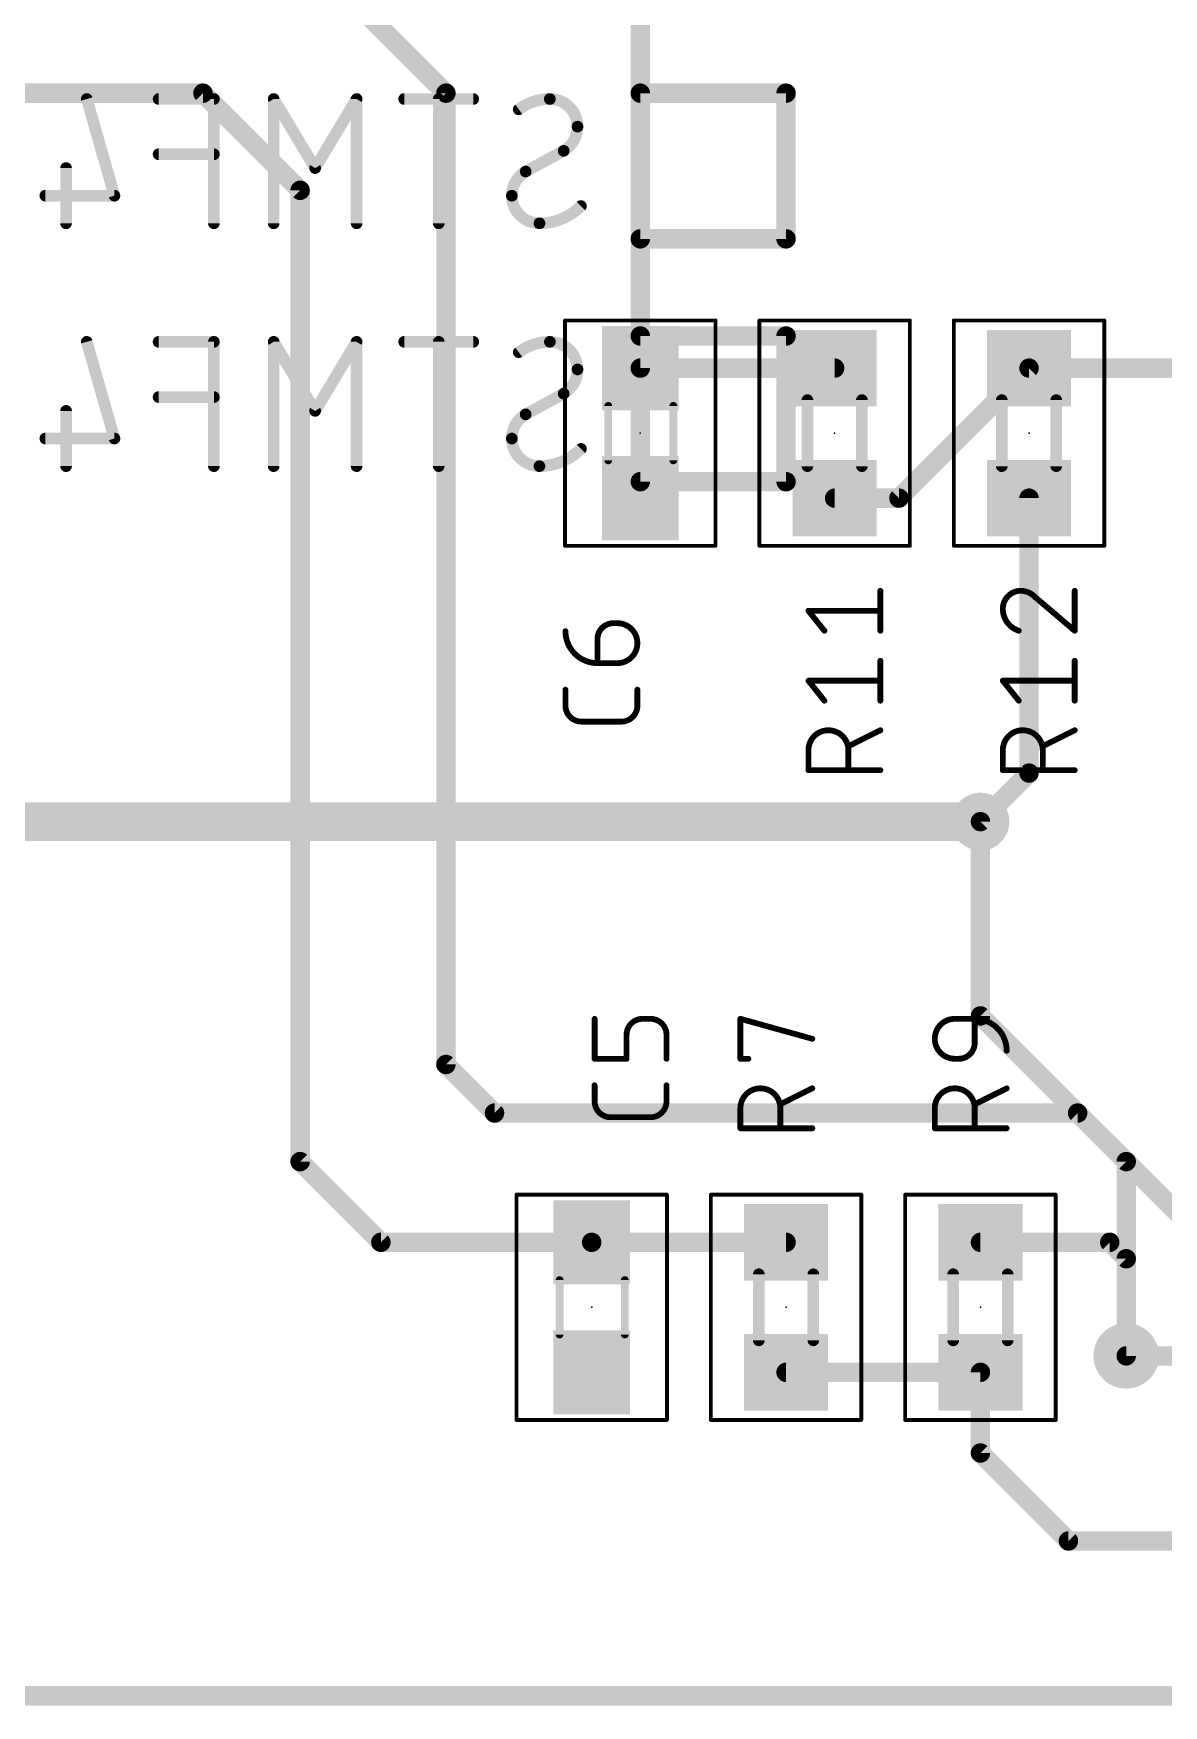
# Model space of a CAD drawing. Extents: x -10 to 79, y 9 to 113.
# Drawn here: x 36.52 to 51.29, y 8.76 to 30.63 of the extents above; entities that cross this region are included whole.
import ezdxf

# ---------------------------------------------------------------- set-up
doc = ezdxf.new("R2010")
doc.units = 0
for name, color, linetype in [('1', 12, 'CONTINUOUS'), ('16', 132, 'CONTINUOUS'), ('18', 110, 'CONTINUOUS'), ('20', 31, 'CONTINUOUS'), ('22', 253, 'CONTINUOUS'), ('23', 53, 'CONTINUOUS'), ('25', 253, 'CONTINUOUS'), ('39', 12, 'CONTINUOUS'), ('51', 253, 'CONTINUOUS')]:
    doc.layers.add(name, color=color, linetype=linetype)

# ---------------------------------------------------------------- blocks, each defined once
blk = doc.blocks.new('RECT')
blk.add_solid([(-0.5, -0.5), (0.5, -0.5), (-0.5, 0.5), (0.5, 0.5)])
blk = doc.blocks.new('ROUNDV')
at = {"const_width": 0.5}
blk.add_lwpolyline([(0, -0.25, 1), (0, 0.25, 1), (0, -0.25)], format="xyb", dxfattribs=at)

msp = doc.modelspace()

# ---------------------------------------------------------------- linework, layer by layer
at = {"layer": '1', "const_width": 0.254}
for points in [[(44.45, 31.75), (44.45, 26.25)], [(41.91, 29.845), (40.64, 31.115)], [(12.7, 29.845), (38.735, 29.845)], [(40.005, 28.575), (38.735, 29.845)], [(41.91, 17.145), (41.91, 29.845)], [(40.005, 15.875), (40.005, 28.575)], [(44.45, 26.25), (46.99, 26.25)], [(49.53, 26.25), (47.83, 24.55)], [(49.53, 26.25), (53.76, 26.25)], [(47.83, 24.55), (46.99, 24.55)], [(49.53, 24.55), (49.53, 20.955)], [(49.53, 20.955), (48.895, 20.32)], [(41.91, 17.145), (42.545, 16.51)], [(42.545, 16.51), (50.165, 16.51)], [(50.165, 16.51), (52.07, 14.605)], [(41.06, 14.82), (40.005, 15.875)], [(43.815, 14.82), (41.06, 14.82)], [(46.355, 14.82), (43.815, 14.82)], [(48.895, 14.82), (50.585, 14.82)], [(50.585, 14.82), (50.8, 14.605)], [(50.8, 14.605), (50.8, 13.335)], [(50.8, 13.335), (66.04, 13.335)], [(48.895, 13.12), (46.355, 13.12)], [(48.895, 12.065), (48.895, 13.12)], [(50.045, 10.915), (48.895, 12.065)], [(56.555, 10.915), (50.045, 10.915)], [(78.74, 8.89), (-2.54, 8.89)]]:
    msp.add_lwpolyline(points, dxfattribs=at)
at = {"layer": '1', "const_width": 0.127}
for points in [[(38.7799, 29.8899, 1), (38.6901, 29.8001)], [(38.735, 29.7815, 1), (38.735, 29.9085)], [(41.9735, 29.845, 1), (41.8465, 29.845)], [(41.8651, 29.8001, 1), (41.9549, 29.8899)], [(40.0685, 28.575, 1), (39.9415, 28.575)], [(39.9601, 28.5301, 1), (40.0499, 28.6199)], [(44.45, 26.3135, 1), (44.45, 26.1865)], [(44.3865, 26.25, 1), (44.5135, 26.25)], [(46.99, 26.1865, 1), (46.99, 26.3135)], [(49.53, 26.3135, 1), (49.53, 26.1865)], [(49.5749, 26.2051, 1), (49.4851, 26.2949)], [(46.99, 24.6135, 1), (46.99, 24.4865)], [(47.7851, 24.5949, 1), (47.8749, 24.5051)], [(47.83, 24.4865, 1), (47.83, 24.6135)], [(49.5935, 24.55, 1), (49.4665, 24.55)], [(49.4665, 20.955, 1), (49.5935, 20.955)], [(49.5749, 20.9101, 1), (49.4851, 20.9999)], [(48.8501, 20.3649, 1), (48.9399, 20.2751)], [(41.9549, 17.1899, 1), (41.8651, 17.1001)], [(41.8465, 17.145, 1), (41.9735, 17.145)], [(42.545, 16.5735, 1), (42.545, 16.4465)], [(42.5001, 16.4651, 1), (42.5899, 16.5549)], [(50.2099, 16.5549, 1), (50.1201, 16.4651)], [(50.165, 16.4465, 1), (50.165, 16.5735)], [(40.0499, 15.9199, 1), (39.9601, 15.8301)], [(39.9415, 15.875, 1), (40.0685, 15.875)], [(41.06, 14.8835, 1), (41.06, 14.7565)], [(41.0151, 14.7751, 1), (41.1049, 14.8649)], [(43.815, 14.8835, 1), (43.815, 14.7565)], [(43.815, 14.7565, 1), (43.815, 14.8835)], [(46.355, 14.7565, 1), (46.355, 14.8835)], [(48.895, 14.8835, 1), (48.895, 14.7565)], [(50.6299, 14.8649, 1), (50.5401, 14.7751)], [(50.585, 14.7565, 1), (50.585, 14.8835)], [(50.8635, 14.605, 1), (50.7365, 14.605)], [(50.7551, 14.5601, 1), (50.8449, 14.6499)], [(50.8, 13.3985, 1), (50.8, 13.2715)], [(50.7365, 13.335, 1), (50.8635, 13.335)], [(46.355, 13.1835, 1), (46.355, 13.0565)], [(48.9585, 13.12, 1), (48.8315, 13.12)], [(48.895, 13.0565, 1), (48.895, 13.1835)], [(48.9399, 12.1099, 1), (48.8501, 12.0201)], [(48.8315, 12.065, 1), (48.9585, 12.065)], [(50.045, 10.9785, 1), (50.045, 10.8515)], [(50.0001, 10.8701, 1), (50.0899, 10.9599)]]:
    msp.add_lwpolyline(points, format="xyb", dxfattribs=at)
at = {"layer": '16'}
for points, const_width in [([(48.895, 20.32), (29.21, 20.32)], 0.508), ([(48.895, 17.78), (48.895, 20.32)], 0.254), ([(50.8, 15.875), (48.895, 17.78)], 0.254), ([(50.8, 13.335), (50.8, 15.875)], 0.254), ([(78.74, 8.89), (-2.54, 8.89)], 0.254)]:
    msp.add_lwpolyline(points, dxfattribs=dict(at, const_width=const_width))
for points, const_width in [([(48.895, 20.193, 1), (48.895, 20.447)], 0.254), ([(48.9585, 20.32, 1), (48.8315, 20.32)], 0.127), ([(48.9399, 17.8249, 1), (48.8501, 17.7351)], 0.127), ([(48.8315, 17.78, 1), (48.9585, 17.78)], 0.127), ([(50.8635, 15.875, 1), (50.7365, 15.875)], 0.127), ([(50.7551, 15.8301, 1), (50.8449, 15.9199)], 0.127), ([(50.7365, 13.335, 1), (50.8635, 13.335)], 0.127)]:
    msp.add_lwpolyline(points, format="xyb", dxfattribs=dict(at, const_width=const_width))
at = {"layer": '20', "const_width": 0.254}
msp.add_lwpolyline([(-2.54, 8.89), (78.74, 8.89)], dxfattribs=at)
at = {"layer": '22'}
for points, const_width in [([(44.45, 29.845), (44.45, 27.94)], 0.254), ([(46.355, 29.845), (44.45, 29.845)], 0.254), ([(46.355, 27.94), (46.355, 29.845)], 0.254), ([(37.2171, 29.7688), (37.5783, 28.5044)], 0.1524), ([(38.878, 29.7688), (38.1555, 29.7688)], 0.1524), ([(38.878, 28.1432), (38.878, 29.7688)], 0.1524), ([(40.2009, 28.8657), (39.6591, 29.7688)], 0.1524), ([(39.6591, 29.7688), (39.6591, 28.1432)], 0.1524), ([(40.7428, 29.7688), (40.2009, 28.8657)], 0.1524), ([(40.7428, 28.1432), (40.7428, 29.7688)], 0.1524), ([(42.2677, 29.7688), (41.3646, 29.7688)], 0.1524), ([(41.8162, 28.1432), (41.8162, 29.7688)], 0.1524), ([(38.878, 29.0463), (38.1555, 29.0463)], 0.1524), ([(42.952, 28.8205), (43.4487, 29.0915)], 0.1524), ([(36.9462, 28.8657), (36.9462, 28.1432)], 0.1524), ([(37.5783, 28.5044), (36.6752, 28.5044)], 0.1524), ([(44.45, 27.94), (46.355, 27.94)], 0.254), ([(44.45, 26.67), (44.45, 24.765)], 0.254), ([(46.355, 26.67), (44.45, 26.67)], 0.254), ([(46.355, 24.765), (46.355, 26.67)], 0.254), ([(37.2171, 26.5938), (37.5783, 25.3294)], 0.1524), ([(38.878, 26.5938), (38.1555, 26.5938)], 0.1524), ([(38.878, 24.9682), (38.878, 26.5938)], 0.1524), ([(40.2009, 25.6907), (39.6591, 26.5938)], 0.1524), ([(39.6591, 26.5938), (39.6591, 24.9682)], 0.1524), ([(40.7428, 26.5938), (40.2009, 25.6907)], 0.1524), ([(40.7428, 24.9682), (40.7428, 26.5938)], 0.1524), ([(42.2677, 26.5938), (41.3646, 26.5938)], 0.1524), ([(41.8162, 24.9682), (41.8162, 26.5938)], 0.1524), ([(38.878, 25.8713), (38.1555, 25.8713)], 0.1524), ([(42.952, 25.6455), (43.4487, 25.9165)], 0.1524), ([(36.9462, 25.6907), (36.9462, 24.9682)], 0.1524), ([(37.5783, 25.3294), (36.6752, 25.3294)], 0.1524), ([(44.45, 24.765), (46.355, 24.765)], 0.254)]:
    msp.add_lwpolyline(points, dxfattribs=dict(at, const_width=const_width))
for points, const_width in [([(44.5135, 29.845, 1), (44.3865, 29.845)], 0.127), ([(44.45, 29.9085, 1), (44.45, 29.7815)], 0.127), ([(46.4185, 29.845, 1), (46.2915, 29.845)], 0.127), ([(46.355, 29.7815, 1), (46.355, 29.9085)], 0.127), ([(37.2537, 29.7793, 1), (37.1805, 29.7583)], 0.0762), ([(38.1555, 29.8069, 1), (38.1555, 29.7307)], 0.0762), ([(38.9161, 29.7688, 1), (38.8399, 29.7688)], 0.0762), ([(38.878, 29.7307, 1), (38.878, 29.8069)], 0.0762), ([(39.6917, 29.7884, 1), (39.6264, 29.7492)], 0.0762), ([(39.6972, 29.7688, 1), (39.621, 29.7688)], 0.0762), ([(40.7809, 29.7688, 1), (40.7047, 29.7688)], 0.0762), ([(40.7755, 29.7492, 1), (40.7101, 29.7884)], 0.0762), ([(41.3646, 29.8069, 1), (41.3646, 29.7307)], 0.0762), ([(41.8543, 29.7688, 1), (41.7781, 29.7688)], 0.0762), ([(42.2677, 29.7307, 1), (42.2677, 29.8069)], 0.0762), ([(43.2681, 29.7688, 0.1623), (42.8617, 29.6333)], 0.1524), ([(43.6294, 29.4076, 0.4142), (43.2681, 29.7688)], 0.1524), ([(43.2681, 29.8069, 1), (43.2681, 29.7307)], 0.0762), ([(43.2681, 29.7307, 1), (43.2681, 29.8069)], 0.0762), ([(42.8389, 29.6638, 1), (42.8846, 29.6029)], 0.0762), ([(43.4487, 29.0915, 0.2656), (43.6294, 29.4076)], 0.1524), ([(43.6675, 29.4076, 1), (43.5913, 29.4076)], 0.0762), ([(43.5913, 29.4076, 1), (43.6675, 29.4076)], 0.0762), ([(38.1555, 29.0844, 1), (38.1555, 29.0082)], 0.0762), ([(38.878, 29.0082, 1), (38.878, 29.0844)], 0.0762), ([(43.4294, 29.1243, 1), (43.4681, 29.0586)], 0.0762), ([(43.467, 29.058, 1), (43.4305, 29.1249)], 0.0762), ([(36.9843, 28.8657, 1), (36.9081, 28.8657)], 0.0762), ([(40.1683, 28.8853, 1), (40.2336, 28.8461)], 0.0762), ([(40.1683, 28.8461, 1), (40.2336, 28.8853)], 0.0762), ([(42.952, 28.8205, 0.2656), (42.7714, 28.5044)], 0.1524), ([(42.9338, 28.854, 1), (42.9703, 28.7871)], 0.0762), ([(42.9714, 28.7877, 1), (42.9327, 28.8534)], 0.0762), ([(36.6752, 28.5425, 1), (36.6752, 28.4663)], 0.0762), ([(37.5417, 28.494, 1), (37.615, 28.5149)], 0.0762), ([(37.5783, 28.4663, 1), (37.5783, 28.5425)], 0.0762), ([(42.7714, 28.5044, 0.4142), (43.1327, 28.1432)], 0.1524), ([(42.8095, 28.5044, 1), (42.7333, 28.5044)], 0.0762), ([(42.7333, 28.5044, 1), (42.8095, 28.5044)], 0.0762), ([(43.1327, 28.1432, 0.2), (43.6745, 28.369)], 0.1524), ([(43.7016, 28.3421, 1), (43.6475, 28.3958)], 0.0762), ([(43.1327, 28.1813, 1), (43.1327, 28.1051)], 0.0762), ([(43.1327, 28.1051, 1), (43.1327, 28.1813)], 0.0762), ([(36.9081, 28.1432, 1), (36.9843, 28.1432)], 0.0762), ([(38.8399, 28.1432, 1), (38.9161, 28.1432)], 0.0762), ([(39.621, 28.1432, 1), (39.6972, 28.1432)], 0.0762), ([(40.7047, 28.1432, 1), (40.7809, 28.1432)], 0.0762), ([(41.7781, 28.1432, 1), (41.8543, 28.1432)], 0.0762), ([(44.45, 28.0035, 1), (44.45, 27.8765)], 0.127), ([(44.3865, 27.94, 1), (44.5135, 27.94)], 0.127), ([(46.2915, 27.94, 1), (46.4185, 27.94)], 0.127), ([(46.355, 27.8765, 1), (46.355, 28.0035)], 0.127), ([(44.5135, 26.67, 1), (44.3865, 26.67)], 0.127), ([(44.45, 26.7335, 1), (44.45, 26.6065)], 0.127), ([(46.4185, 26.67, 1), (46.2915, 26.67)], 0.127), ([(46.355, 26.6065, 1), (46.355, 26.7335)], 0.127), ([(37.2537, 26.6043, 1), (37.1805, 26.5833)], 0.0762), ([(38.1555, 26.6319, 1), (38.1555, 26.5557)], 0.0762), ([(38.9161, 26.5938, 1), (38.8399, 26.5938)], 0.0762), ([(38.878, 26.5557, 1), (38.878, 26.6319)], 0.0762), ([(39.6917, 26.6134, 1), (39.6264, 26.5742)], 0.0762), ([(39.6972, 26.5938, 1), (39.621, 26.5938)], 0.0762), ([(40.7809, 26.5938, 1), (40.7047, 26.5938)], 0.0762), ([(40.7755, 26.5742, 1), (40.7101, 26.6134)], 0.0762), ([(41.3646, 26.6319, 1), (41.3646, 26.5557)], 0.0762), ([(41.8543, 26.5938, 1), (41.7781, 26.5938)], 0.0762), ([(42.2677, 26.5557, 1), (42.2677, 26.6319)], 0.0762), ([(43.2681, 26.5938, 0.1623), (42.8617, 26.4583)], 0.1524), ([(42.8389, 26.4888, 1), (42.8846, 26.4279)], 0.0762), ([(43.6294, 26.2326, 0.4142), (43.2681, 26.5938)], 0.1524), ([(43.2681, 26.6319, 1), (43.2681, 26.5557)], 0.0762), ([(43.2681, 26.5557, 1), (43.2681, 26.6319)], 0.0762), ([(43.4487, 25.9165, 0.2656), (43.6294, 26.2326)], 0.1524), ([(43.6675, 26.2326, 1), (43.5913, 26.2326)], 0.0762), ([(43.5913, 26.2326, 1), (43.6675, 26.2326)], 0.0762), ([(38.1555, 25.9094, 1), (38.1555, 25.8332)], 0.0762), ([(38.878, 25.8332, 1), (38.878, 25.9094)], 0.0762), ([(43.4294, 25.9493, 1), (43.4681, 25.8836)], 0.0762), ([(43.467, 25.883, 1), (43.4305, 25.9499)], 0.0762), ([(36.9843, 25.6907, 1), (36.9081, 25.6907)], 0.0762), ([(40.1683, 25.7103, 1), (40.2336, 25.6711)], 0.0762), ([(40.1683, 25.6711, 1), (40.2336, 25.7103)], 0.0762), ([(42.952, 25.6455, 0.2656), (42.7714, 25.3294)], 0.1524), ([(42.9338, 25.679, 1), (42.9703, 25.6121)], 0.0762), ([(42.9714, 25.6127, 1), (42.9327, 25.6784)], 0.0762), ([(36.6752, 25.3675, 1), (36.6752, 25.2913)], 0.0762), ([(37.5417, 25.319, 1), (37.615, 25.3399)], 0.0762), ([(37.5783, 25.2913, 1), (37.5783, 25.3675)], 0.0762), ([(42.7714, 25.3294, 0.4142), (43.1327, 24.9682)], 0.1524), ([(42.8095, 25.3294, 1), (42.7333, 25.3294)], 0.0762), ([(42.7333, 25.3294, 1), (42.8095, 25.3294)], 0.0762), ([(43.1327, 24.9682, 0.2), (43.6745, 25.194)], 0.1524), ([(43.7016, 25.1671, 1), (43.6475, 25.2208)], 0.0762), ([(36.9081, 24.9682, 1), (36.9843, 24.9682)], 0.0762), ([(38.8399, 24.9682, 1), (38.9161, 24.9682)], 0.0762), ([(39.621, 24.9682, 1), (39.6972, 24.9682)], 0.0762), ([(40.7047, 24.9682, 1), (40.7809, 24.9682)], 0.0762), ([(41.7781, 24.9682, 1), (41.8543, 24.9682)], 0.0762), ([(43.1327, 25.0063, 1), (43.1327, 24.9301)], 0.0762), ([(43.1327, 24.9301, 1), (43.1327, 25.0063)], 0.0762), ([(44.45, 24.8285, 1), (44.45, 24.7015)], 0.127), ([(44.3865, 24.765, 1), (44.5135, 24.765)], 0.127), ([(46.2915, 24.765, 1), (46.4185, 24.765)], 0.127), ([(46.355, 24.7015, 1), (46.355, 24.8285)], 0.127)]:
    msp.add_lwpolyline(points, format="xyb", dxfattribs=dict(at, const_width=const_width))
at = {"layer": '23'}
for p in [(44.45, 25.4), (46.99, 25.4), (49.53, 25.4), (43.815, 13.97), (46.355, 13.97), (48.895, 13.97)]:
    msp.add_point(p, dxfattribs=at)
at = {"layer": '25'}
for points, const_width in [([(47.6059, 23.3383, 1), (47.5678, 23.3383)], 0.0381), ([(49.4221, 23.3383, 0.4142), (49.1871, 23.1033)], 0.0762), ([(49.422, 23.3573, 1), (49.4221, 23.3192)], 0.0381), ([(49.6048, 23.26, 0.2053), (49.4221, 23.3383)], 0.0762), ([(49.4221, 23.3192, 1), (49.4221, 23.3573)], 0.0381), ([(49.6171, 23.2745, 1), (49.5925, 23.2455)], 0.0381), ([(49.591, 23.2468, 1), (49.6186, 23.2731)], 0.0381), ([(50.1459, 23.3383, 1), (50.1078, 23.3383)], 0.0381), ([(46.662, 23.0891, 1), (46.6322, 23.0653)], 0.0381), ([(46.6471, 23.0963, 1), (46.6471, 23.0582)], 0.0381), ([(47.5869, 23.0582, 1), (47.5869, 23.0963)], 0.0381), ([(49.1871, 23.1033, 0.3252), (49.3959, 22.8162)], 0.0762), ([(49.2061, 23.1033, 1), (49.1681, 23.1033)], 0.0381), ([(49.1681, 23.1033, 1), (49.2062, 23.1033)], 0.0381), ([(43.4721, 22.8104, 0.4142), (43.8898, 22.3927)], 0.0762), ([(43.4911, 22.8104, 1), (43.453, 22.8104)], 0.0381), ([(43.9088, 22.7059, 1), (43.8707, 22.7059)], 0.0381), ([(44.0986, 22.9148, 0.4142), (43.8898, 22.7059)], 0.0762), ([(44.0986, 22.9338, 1), (44.0986, 22.8957)], 0.0381), ([(44.0986, 22.8957, 1), (44.0986, 22.9338)], 0.0381), ([(44.1508, 22.3927, 1), (44.1508, 22.9148)], 0.0762), ([(44.1508, 22.9338, 1), (44.1508, 22.8957)], 0.0381), ([(44.1508, 22.8957, 1), (44.1508, 22.9338)], 0.0381), ([(46.8411, 22.8043, 1), (46.8708, 22.8281)], 0.0381), ([(47.5678, 22.8162, 1), (47.6059, 22.8162)], 0.0381), ([(49.3901, 22.7981, 1), (49.4018, 22.8343)], 0.0381), ([(50.1078, 22.8162, 1), (50.1459, 22.8162)], 0.0381), ([(50.1146, 22.8017, 1), (50.1392, 22.8307)], 0.0381), ([(43.8707, 22.7059, 1), (43.9088, 22.7059)], 0.0381), ([(43.8707, 22.3927, 1), (43.9088, 22.3927)], 0.0381), ([(43.8898, 22.4117, 1), (43.8898, 22.3736)], 0.0381), ([(43.8898, 22.3736, 1), (43.8898, 22.4117)], 0.0381), ([(44.1508, 22.4117, 1), (44.1508, 22.3736)], 0.0381), ([(44.1508, 22.3736, 1), (44.1508, 22.4117)], 0.0381), ([(47.6059, 22.4239, 1), (47.5678, 22.4239)], 0.0381), ([(50.1459, 22.4239, 1), (50.1078, 22.4239)], 0.0381), ([(43.4912, 22.0458, 1), (43.4531, 22.0458)], 0.0381), ([(44.431, 22.0458, 1), (44.3929, 22.0458)], 0.0381), ([(46.662, 22.1747, 1), (46.6322, 22.1509)], 0.0381), ([(46.6471, 22.1819, 1), (46.6471, 22.1438)], 0.0381), ([(47.5869, 22.1438, 1), (47.5869, 22.1819)], 0.0381), ([(49.202, 22.1747, 1), (49.1722, 22.1509)], 0.0381), ([(49.1871, 22.1819, 1), (49.1871, 22.1438)], 0.0381), ([(50.1269, 22.1438, 1), (50.1269, 22.1819)], 0.0381), ([(43.4721, 21.8369, 0.4142), (43.6809, 21.6281)], 0.0762), ([(43.4911, 21.8369, 1), (43.453, 21.8369)], 0.0381), ([(44.2031, 21.6281, 0.4142), (44.4119, 21.8369)], 0.0762), ([(44.431, 21.8369, 1), (44.3929, 21.8369)], 0.0381), ([(46.8411, 21.8899, 1), (46.8708, 21.9137)], 0.0381), ([(47.5678, 21.9018, 1), (47.6059, 21.9018)], 0.0381), ([(49.3811, 21.8899, 1), (49.4108, 21.9137)], 0.0381), ([(50.1078, 21.9018, 1), (50.1459, 21.9018)], 0.0381), ([(43.4531, 21.8369, 1), (43.4912, 21.8369)], 0.0381), ([(43.6809, 21.6471, 1), (43.6809, 21.609)], 0.0381), ([(43.6809, 21.609, 1), (43.6809, 21.6471)], 0.0381), ([(44.2031, 21.6471, 1), (44.2031, 21.609)], 0.0381), ([(44.2031, 21.609, 1), (44.2031, 21.6471)], 0.0381), ([(44.3929, 21.8369, 1), (44.431, 21.8369)], 0.0381), ([(47.1692, 21.2542, 1), (46.6471, 21.2542)], 0.0762), ([(47.5954, 21.4982, 1), (47.5784, 21.5322)], 0.0381), ([(49.7092, 21.2542, 1), (49.1871, 21.2542)], 0.0762), ([(50.1354, 21.4982, 1), (50.1184, 21.5322)], 0.0381), ([(46.6662, 21.2542, 1), (46.6281, 21.2542)], 0.0381), ([(46.6281, 21.2542, 1), (46.6662, 21.2542)], 0.0381), ([(47.1607, 21.3234, 1), (47.1777, 21.2893)], 0.0381), ([(47.1883, 21.2542, 1), (47.1502, 21.2542)], 0.0381), ([(47.1502, 21.2542, 1), (47.1883, 21.2542)], 0.0381), ([(49.2062, 21.2542, 1), (49.1681, 21.2542)], 0.0381), ([(49.1681, 21.2542, 1), (49.2062, 21.2542)], 0.0381), ([(49.7007, 21.3234, 1), (49.7177, 21.2893)], 0.0381), ([(49.7283, 21.2542, 1), (49.6902, 21.2542)], 0.0381), ([(49.6902, 21.2542, 1), (49.7283, 21.2542)], 0.0381), ([(46.6471, 21.0122, 1), (46.6471, 20.9741)], 0.0381), ([(46.6281, 20.9931, 1), (46.6662, 20.9931)], 0.0381), ([(47.1502, 20.9931, 1), (47.1883, 20.9931)], 0.0381), ([(47.5869, 20.9741, 1), (47.5869, 21.0122)], 0.0381), ([(49.1871, 21.0122, 1), (49.1871, 20.9741)], 0.0381), ([(49.1681, 20.9931, 1), (49.2062, 20.9931)], 0.0381), ([(49.6902, 20.9931, 1), (49.7283, 20.9931)], 0.0381), ([(50.1269, 20.9741, 1), (50.1269, 21.0122)], 0.0381), ([(43.8722, 17.7419, 1), (43.8341, 17.7419)], 0.0381), ([(44.4796, 17.7419, 0.4142), (44.2708, 17.5331)], 0.0762), ([(44.4796, 17.761, 1), (44.4796, 17.7229)], 0.0381), ([(44.4796, 17.7229, 1), (44.4796, 17.761)], 0.0381), ([(44.7929, 17.5331, 0.4142), (44.5841, 17.7419)], 0.0762), ([(44.5841, 17.761, 1), (44.5841, 17.7229)], 0.0381), ([(44.5841, 17.7229, 1), (44.5841, 17.761)], 0.0381), ([(45.7771, 17.7419, 1), (45.739, 17.7419)], 0.0381), ([(45.7632, 17.7603, 1), (45.753, 17.7235)], 0.0381), ([(48.5592, 17.7419, 1), (48.5592, 17.2198)], 0.0762), ([(48.5592, 17.761, 1), (48.5592, 17.7229)], 0.0381), ([(48.5592, 17.7228, 1), (48.5592, 17.7609)], 0.0381), ([(49.2379, 17.3242, 0.4142), (48.8202, 17.7419)], 0.0762), ([(48.8202, 17.761, 1), (48.8202, 17.7229)], 0.0381), ([(48.8393, 17.7419, 1), (48.8012, 17.7419)], 0.0381), ([(48.8202, 17.7229, 1), (48.8202, 17.761)], 0.0381), ([(44.2898, 17.5331, 1), (44.2517, 17.5331)], 0.0381), ([(44.2517, 17.5331, 1), (44.2898, 17.5331)], 0.0381), ([(44.812, 17.5331, 1), (44.7739, 17.5331)], 0.0381), ([(44.7739, 17.5331, 1), (44.812, 17.5331)], 0.0381), ([(46.6928, 17.4625, 1), (46.703, 17.4992)], 0.0381), ([(48.6114, 17.2198, 0.4142), (48.8202, 17.4286)], 0.0762), ([(48.8393, 17.4286, 1), (48.8012, 17.4286)], 0.0381), ([(48.8012, 17.4286, 1), (48.8393, 17.4286)], 0.0381), ([(49.2189, 17.3242, 1), (49.257, 17.3242)], 0.0381), ([(43.8531, 17.2388, 1), (43.8531, 17.2007)], 0.0381), ([(43.8341, 17.2198, 1), (43.8722, 17.2198)], 0.0381), ([(44.2517, 17.2198, 1), (44.2898, 17.2198)], 0.0381), ([(44.2708, 17.2007, 1), (44.2708, 17.2388)], 0.0381), ([(44.7739, 17.2198, 1), (44.812, 17.2198)], 0.0381), ([(45.739, 17.2198, 1), (45.7771, 17.2198)], 0.0381), ([(45.7581, 17.2388, 1), (45.7581, 17.2007)], 0.0381), ([(45.8625, 17.2007, 1), (45.8625, 17.2388)], 0.0381), ([(48.5592, 17.2388, 1), (48.5592, 17.2007)], 0.0381), ([(48.5592, 17.2007, 1), (48.5592, 17.2388)], 0.0381), ([(48.6114, 17.2388, 1), (48.6114, 17.2007)], 0.0381), ([(48.6114, 17.2007, 1), (48.6114, 17.2388)], 0.0381), ([(43.8722, 16.8729, 1), (43.8341, 16.8729)], 0.0381), ([(44.812, 16.8729, 1), (44.7739, 16.8729)], 0.0381), ([(46.2802, 16.5722, 1), (45.7581, 16.5722)], 0.0762), ([(46.7064, 16.8162, 1), (46.6894, 16.8502)], 0.0381), ([(48.8202, 16.5722, 1), (48.2981, 16.5722)], 0.0762), ([(49.2464, 16.8162, 1), (49.2294, 16.8502)], 0.0381), ([(43.8531, 16.6641, 0.4142), (44.0619, 16.4552)], 0.0762), ([(43.8721, 16.6641, 1), (43.834, 16.6641)], 0.0381), ([(43.8341, 16.6641, 1), (43.8722, 16.6641)], 0.0381), ([(44.5841, 16.4552, 0.4142), (44.7929, 16.6641)], 0.0762), ([(44.812, 16.6641, 1), (44.7739, 16.6641)], 0.0381), ([(44.7739, 16.6641, 1), (44.812, 16.6641)], 0.0381), ([(46.2717, 16.6414, 1), (46.2887, 16.6073)], 0.0381), ([(48.8117, 16.6414, 1), (48.8287, 16.6073)], 0.0381), ([(44.0619, 16.4743, 1), (44.0619, 16.4362)], 0.0381), ([(44.0619, 16.4362, 1), (44.0619, 16.4743)], 0.0381), ([(44.5841, 16.4743, 1), (44.5841, 16.4362)], 0.0381), ([(44.5841, 16.4362, 1), (44.5841, 16.4743)], 0.0381), ([(45.7771, 16.5722, 1), (45.739, 16.5722)], 0.0381), ([(45.739, 16.5722, 1), (45.7771, 16.5722)], 0.0381), ([(46.2993, 16.5722, 1), (46.2612, 16.5722)], 0.0381), ([(46.2612, 16.5722, 1), (46.2993, 16.5722)], 0.0381), ([(48.3172, 16.5722, 1), (48.2791, 16.5722)], 0.0381), ([(48.2791, 16.5722, 1), (48.3172, 16.5722)], 0.0381), ([(48.8393, 16.5722, 1), (48.8012, 16.5722)], 0.0381), ([(48.8012, 16.5722, 1), (48.8393, 16.5722)], 0.0381), ([(45.739, 16.3111, 1), (45.7771, 16.3111)], 0.0381), ([(45.7581, 16.3301, 1), (45.7581, 16.292)], 0.0381), ([(46.2612, 16.3111, 1), (46.2993, 16.3111)], 0.0381), ([(46.6979, 16.292, 1), (46.6979, 16.3301)], 0.0381), ([(48.2981, 16.3301, 1), (48.2981, 16.292)], 0.0381), ([(48.2791, 16.3111, 1), (48.3172, 16.3111)], 0.0381), ([(48.8012, 16.3111, 1), (48.8393, 16.3111)], 0.0381), ([(49.2379, 16.292, 1), (49.2379, 16.3301)], 0.0381)]:
    msp.add_lwpolyline(points, format="xyb", dxfattribs=dict(at, const_width=const_width))
at = {"layer": '25', "const_width": 0.0762}
for points in [[(47.5869, 22.8162), (47.5869, 23.3383)], [(49.6048, 23.26), (50.1269, 22.8162)], [(50.1269, 22.8162), (50.1269, 23.3383)], [(46.8559, 22.8162), (46.6471, 23.0772)], [(46.6471, 23.0772), (47.5869, 23.0772)], [(43.8898, 22.3927), (43.8898, 22.7059)], [(44.0986, 22.9148), (44.1508, 22.9148)], [(44.1508, 22.3927), (43.8898, 22.3927)], [(47.5869, 21.9018), (47.5869, 22.4239)], [(50.1269, 21.9018), (50.1269, 22.4239)], [(43.4721, 21.8369), (43.4721, 22.0458)], [(44.4119, 22.0458), (44.4119, 21.8369)], [(46.8559, 21.9018), (46.6471, 22.1628)], [(46.6471, 22.1628), (47.5869, 22.1628)], [(49.3959, 21.9018), (49.1871, 22.1628)], [(49.1871, 22.1628), (50.1269, 22.1628)], [(44.2031, 21.6281), (43.6809, 21.6281)], [(47.5869, 21.5152), (47.1692, 21.3064)], [(50.1269, 21.5152), (49.7092, 21.3064)], [(46.6471, 20.9931), (46.6471, 21.2542)], [(47.1692, 21.2542), (47.1692, 20.9931)], [(49.1871, 20.9931), (49.1871, 21.2542)], [(49.7092, 21.2542), (49.7092, 20.9931)], [(47.5869, 20.9931), (46.6471, 20.9931)], [(50.1269, 20.9931), (49.1871, 20.9931)], [(43.8531, 17.2198), (43.8531, 17.7419)], [(44.5841, 17.7419), (44.4796, 17.7419)], [(45.7581, 17.2198), (45.7581, 17.7419)], [(45.7581, 17.7419), (46.6979, 17.4808)], [(48.5592, 17.7419), (48.8202, 17.7419)], [(48.8202, 17.7419), (48.8202, 17.4286)], [(44.2708, 17.5331), (44.2708, 17.2198)], [(44.7929, 17.2198), (44.7929, 17.5331)], [(44.2708, 17.2198), (43.8531, 17.2198)], [(45.8625, 17.2198), (45.7581, 17.2198)], [(48.6114, 17.2198), (48.5592, 17.2198)], [(43.8531, 16.6641), (43.8531, 16.8729)], [(44.7929, 16.8729), (44.7929, 16.6641)], [(46.6979, 16.8332), (46.2802, 16.6244)], [(49.2379, 16.8332), (48.8202, 16.6244)], [(44.5841, 16.4552), (44.0619, 16.4552)], [(45.7581, 16.3111), (45.7581, 16.5722)], [(46.2802, 16.5722), (46.2802, 16.3111)], [(48.2981, 16.3111), (48.2981, 16.5722)], [(48.8202, 16.5722), (48.8202, 16.3111)], [(46.6979, 16.3111), (45.7581, 16.3111)], [(49.2379, 16.3111), (48.2981, 16.3111)]]:
    msp.add_lwpolyline(points, dxfattribs=at)
at = {"layer": '39', "const_width": 0.0508}
for points in [[(43.467, 23.927), (43.467, 26.873)], [(43.467, 26.873), (45.433, 26.873)], [(45.433, 26.873), (45.433, 23.927)], [(46.007, 23.927), (46.007, 26.873)], [(46.007, 26.873), (47.973, 26.873)], [(47.973, 26.873), (47.973, 23.927)], [(48.547, 23.927), (48.547, 26.873)], [(48.547, 26.873), (50.513, 26.873)], [(50.513, 26.873), (50.513, 23.927)], [(45.433, 23.927), (43.467, 23.927)], [(47.973, 23.927), (46.007, 23.927)], [(50.513, 23.927), (48.547, 23.927)], [(42.832, 12.497), (42.832, 15.443)], [(42.832, 15.443), (44.798, 15.443)], [(44.798, 15.443), (44.798, 12.497)], [(45.372, 12.497), (45.372, 15.443)], [(45.372, 15.443), (47.338, 15.443)], [(47.338, 15.443), (47.338, 12.497)], [(47.912, 12.497), (47.912, 15.443)], [(47.912, 15.443), (49.878, 15.443)], [(49.878, 15.443), (49.878, 12.497)], [(44.798, 12.497), (42.832, 12.497)], [(47.338, 12.497), (45.372, 12.497)], [(49.878, 12.497), (47.912, 12.497)]]:
    msp.add_lwpolyline(points, dxfattribs=at)
at = {"layer": '39', "const_width": 0.0254}
for points in [[(43.4797, 26.873, 1), (43.4543, 26.873)], [(43.467, 26.8857, 1), (43.467, 26.8603)], [(45.4457, 26.873, 1), (45.4203, 26.873)], [(45.433, 26.8603, 1), (45.433, 26.8857)], [(46.0197, 26.873, 1), (45.9943, 26.873)], [(46.007, 26.8857, 1), (46.007, 26.8603)], [(47.9857, 26.873, 1), (47.9603, 26.873)], [(47.973, 26.8603, 1), (47.973, 26.8857)], [(48.5597, 26.873, 1), (48.5343, 26.873)], [(48.547, 26.8857, 1), (48.547, 26.8603)], [(50.5257, 26.873, 1), (50.5003, 26.873)], [(50.513, 26.8603, 1), (50.513, 26.8857)], [(43.467, 23.9397, 1), (43.467, 23.9143)], [(43.4543, 23.927, 1), (43.4797, 23.927)], [(45.4203, 23.927, 1), (45.4457, 23.927)], [(45.433, 23.9143, 1), (45.433, 23.9397)], [(46.007, 23.9397, 1), (46.007, 23.9143)], [(45.9943, 23.927, 1), (46.0197, 23.927)], [(47.9603, 23.927, 1), (47.9857, 23.927)], [(47.973, 23.9143, 1), (47.973, 23.9397)], [(48.547, 23.9397, 1), (48.547, 23.9143)], [(48.5343, 23.927, 1), (48.5597, 23.927)], [(50.5003, 23.927, 1), (50.5257, 23.927)], [(50.513, 23.9143, 1), (50.513, 23.9397)], [(42.8447, 15.443, 1), (42.8193, 15.443)], [(42.832, 15.4557, 1), (42.832, 15.4303)], [(44.8107, 15.443, 1), (44.7853, 15.443)], [(44.798, 15.4303, 1), (44.798, 15.4557)], [(45.3847, 15.443, 1), (45.3593, 15.443)], [(45.372, 15.4557, 1), (45.372, 15.4303)], [(47.3507, 15.443, 1), (47.3253, 15.443)], [(47.338, 15.4303, 1), (47.338, 15.4557)], [(47.9247, 15.443, 1), (47.8993, 15.443)], [(47.912, 15.4557, 1), (47.912, 15.4303)], [(49.8907, 15.443, 1), (49.8653, 15.443)], [(49.878, 15.4303, 1), (49.878, 15.4557)], [(42.832, 12.5097, 1), (42.832, 12.4843)], [(42.8193, 12.497, 1), (42.8447, 12.497)], [(44.7853, 12.497, 1), (44.8107, 12.497)], [(44.798, 12.4843, 1), (44.798, 12.5097)], [(45.372, 12.5097, 1), (45.372, 12.4843)], [(45.3593, 12.497, 1), (45.3847, 12.497)], [(47.3253, 12.497, 1), (47.3507, 12.497)], [(47.338, 12.4843, 1), (47.338, 12.5097)], [(47.912, 12.5097, 1), (47.912, 12.4843)], [(47.8993, 12.497, 1), (47.9247, 12.497)], [(49.8653, 12.497, 1), (49.8907, 12.497)], [(49.878, 12.4843, 1), (49.878, 12.5097)]]:
    msp.add_lwpolyline(points, format="xyb", dxfattribs=at)
at = {"layer": '51'}
for points, const_width in [([(44.031, 25.756), (44.031, 25.044)], 0.1016), ([(44.882, 25.756), (44.882, 25.044)], 0.1016), ([(46.634, 25.832), (46.634, 24.968)], 0.1524), ([(47.346, 24.968), (47.346, 25.832)], 0.1524), ([(49.174, 25.832), (49.174, 24.968)], 0.1524), ([(49.886, 24.968), (49.886, 25.832)], 0.1524), ([(45.999, 14.402), (45.999, 13.538)], 0.1524), ([(46.711, 13.538), (46.711, 14.402)], 0.1524), ([(48.539, 14.402), (48.539, 13.538)], 0.1524), ([(49.251, 13.538), (49.251, 14.402)], 0.1524), ([(43.396, 14.326), (43.396, 13.614)], 0.1016), ([(44.247, 14.326), (44.247, 13.614)], 0.1016)]:
    msp.add_lwpolyline(points, dxfattribs=dict(at, const_width=const_width))
for points, const_width in [([(44.0564, 25.756, 1), (44.0056, 25.756)], 0.0508), ([(44.9074, 25.756, 1), (44.8566, 25.756)], 0.0508), ([(46.6721, 25.832, 1), (46.5959, 25.832)], 0.0762), ([(47.3841, 25.832, 1), (47.3079, 25.832)], 0.0762), ([(49.2121, 25.832, 1), (49.1359, 25.832)], 0.0762), ([(49.9241, 25.832, 1), (49.8479, 25.832)], 0.0762), ([(44.0056, 25.044, 1), (44.0564, 25.044)], 0.0508), ([(44.8566, 25.044, 1), (44.9074, 25.044)], 0.0508), ([(46.5959, 24.968, 1), (46.6721, 24.968)], 0.0762), ([(47.3079, 24.968, 1), (47.3841, 24.968)], 0.0762), ([(49.1359, 24.968, 1), (49.2121, 24.968)], 0.0762), ([(49.8479, 24.968, 1), (49.9241, 24.968)], 0.0762), ([(46.0371, 14.402, 1), (45.9609, 14.402)], 0.0762), ([(46.7491, 14.402, 1), (46.6729, 14.402)], 0.0762), ([(48.5771, 14.402, 1), (48.5009, 14.402)], 0.0762), ([(49.2891, 14.402, 1), (49.2129, 14.402)], 0.0762), ([(43.4214, 14.326, 1), (43.3706, 14.326)], 0.0508), ([(44.2724, 14.326, 1), (44.2216, 14.326)], 0.0508), ([(43.3706, 13.614, 1), (43.4214, 13.614)], 0.0508), ([(44.2216, 13.614, 1), (44.2724, 13.614)], 0.0508), ([(45.9609, 13.538, 1), (46.0371, 13.538)], 0.0762), ([(46.6729, 13.538, 1), (46.7491, 13.538)], 0.0762), ([(48.5009, 13.538, 1), (48.5771, 13.538)], 0.0762), ([(49.2129, 13.538, 1), (49.2891, 13.538)], 0.0762)]:
    msp.add_lwpolyline(points, format="xyb", dxfattribs=dict(at, const_width=const_width))

# ---------------------------------------------------------------- block references
at = {"layer": '1', "xscale": 1.1, "rotation": 270}
for p in [(44.45, 26.25), (44.45, 24.55), (43.815, 14.82), (43.815, 13.12)]:
    msp.add_blockref('RECT', p, dxfattribs=at)
at = {"layer": '1', "yscale": 1.1}
for p, rotation in [((46.99, 26.25), 270), ((49.53, 26.25), 270), ((46.99, 24.55), 270), ((49.53, 24.55), 270), ((46.355, 14.82), 90), ((48.895, 14.82), 90), ((46.355, 13.12), 90), ((48.895, 13.12), 90)]:
    msp.add_blockref('RECT', p, dxfattribs=dict(at, rotation=rotation))
at = {"layer": '18'}
for p, xscale, yscale in [((48.895, 20.32), 0.7564, 0.7564), ((48.895, 20.32), 0.7564, 0.7564), ((50.8, 13.335), 0.8564, 0.8564), ((50.8, 13.335), 0.8564, 0.8564)]:
    msp.add_blockref('ROUNDV', p, dxfattribs=dict(at, xscale=xscale, yscale=yscale))
at = {"layer": '51'}
for p, xscale, yscale, rotation in [((44.4551, 25.9882), 0.5001, 0.95, 270), ((46.99, 26.035), 0.4064, 0.8636, 270), ((49.53, 26.035), 0.4064, 0.8636, 270), ((44.4551, 24.8198), 0.5001, 0.95, 270), ((46.99, 24.765), 0.4064, 0.8636, 270), ((49.53, 24.765), 0.4064, 0.8636, 270), ((43.8201, 14.5582), 0.5001, 0.95, 270), ((46.355, 14.605), 0.4064, 0.8636, 90), ((48.895, 14.605), 0.4064, 0.8636, 90), ((43.8201, 13.3898), 0.5001, 0.95, 270), ((46.355, 13.335), 0.4064, 0.8636, 90), ((48.895, 13.335), 0.4064, 0.8636, 90)]:
    msp.add_blockref('RECT', p, dxfattribs=dict(at, xscale=xscale, yscale=yscale, rotation=rotation))

doc.saveas('drawing.dxf')
